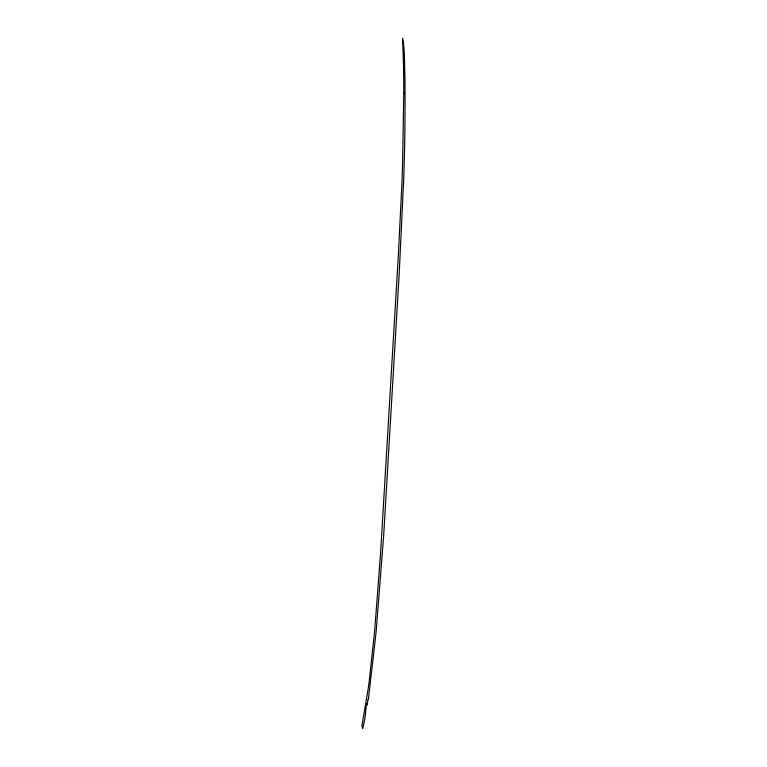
<?xml version="1.0" encoding="UTF-8"?>
<svg xmlns="http://www.w3.org/2000/svg" width="767" height="767" viewBox="0 0 767 767"><rect width="100%" height="100%" fill="white"/><g stroke="black" fill="none" stroke-linecap="round" stroke-linejoin="round"><path stroke-width="1.15" d="M403.787 92.97L402.56 164.752A511.857 79.02 87 0 1 401.86 184.559L398.37 254.893L380.585 552.949L374.641 631.088L369.128 681.978A381.276 58.867 87 0 1 368.122 689.14L362.34 723.271A151.578 23.403 87 0 1 361.871 725.429L362.705 728.65L363.865 723.521A203.581 31.428 87 0 0 365.073 717.337L366.444 703.636C367.479 709.628 367.546 697.577 368.352 699.562L376.118 632.008L383.692 535.165L399.214 273.33L402.972 194.243C404.458 166.851 404.928 134.762 405.091 104.312C404.995 94.562 405.053 84.964 404.899 75.204C404.334 63.009 405.005 50.296 402.56 38.35A210.532 32.502 87 0 1 403.71 78.8L403.787 92.97"/></g></svg>
